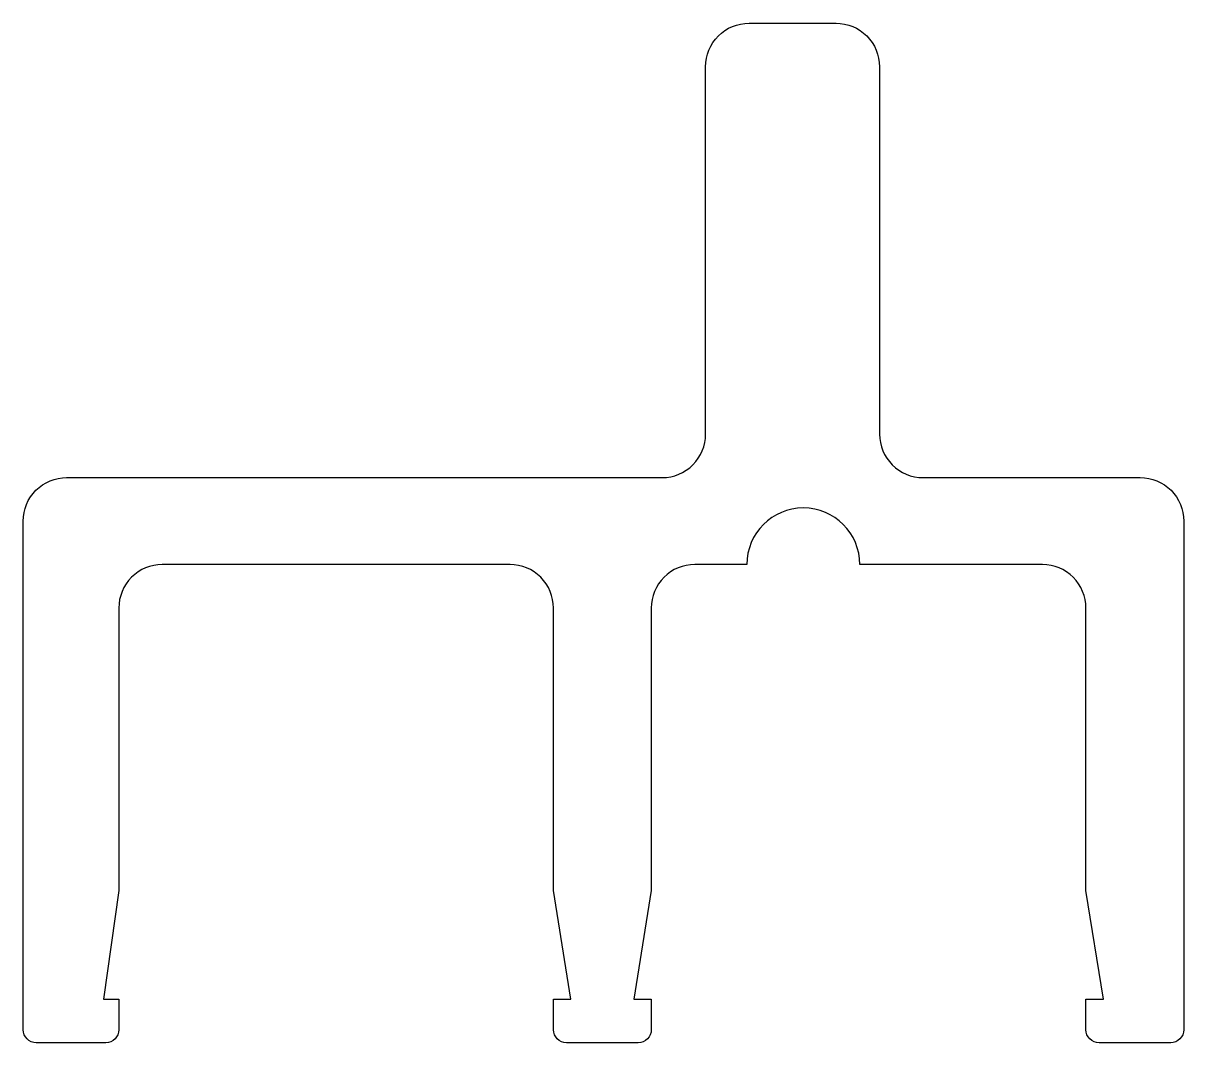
# Model space of a CAD drawing. Extents: x 455.3 to 482, y 236.4 to 259.9.
import ezdxf

# ---------------------------------------------------------------- set-up
doc = ezdxf.new("R2010")
doc.units = 0
doc.layers.add('ANA', color=220, linetype='CONTINUOUS')

msp = doc.modelspace()

# ---------------------------------------------------------------- linework, layer by layer
at = {"layer": 'ANA', "color": 0}
msp.add_lwpolyline([(478.757, 247.425), (474.555, 247.425, 1), (471.955, 247.425), (470.757, 247.425, 0.414214), (469.757, 246.425), (469.757, 239.925), (469.357, 237.425), (469.757, 237.425), (469.757, 236.725, -0.414214), (469.457, 236.425), (467.807, 236.425, -0.414214), (467.507, 236.725), (467.507, 237.425), (467.907, 237.425), (467.507, 239.925), (467.507, 246.425, 0.414214), (466.507, 247.425), (458.507, 247.425, 0.414214), (457.507, 246.425), (457.507, 239.925), (457.157, 237.425), (457.507, 237.425), (457.507, 236.725, -0.414214), (457.207, 236.425), (455.607, 236.425, -0.414214), (455.307, 236.725), (455.307, 248.425, -0.414214), (456.307, 249.425), (470.007, 249.425, 0.414214), (471.007, 250.425), (471.007, 258.875, -0.414214), (472.007, 259.875), (474.007, 259.875, -0.414214), (475.007, 258.875), (475.007, 250.425, 0.414214), (476.007, 249.425), (481.007, 249.425, -0.414214), (482.007, 248.425), (482.007, 236.725, -0.414214), (481.707, 236.425), (480.057, 236.425, -0.414214), (479.757, 236.725), (479.757, 237.425), (480.157, 237.425), (479.757, 239.925), (479.757, 246.425, 0.414214)], format="xyb", close=True, dxfattribs=at)
msp.add_arc((470.007, 250.425), 1, 270, 270, dxfattribs=at)

doc.saveas('drawing.dxf')
